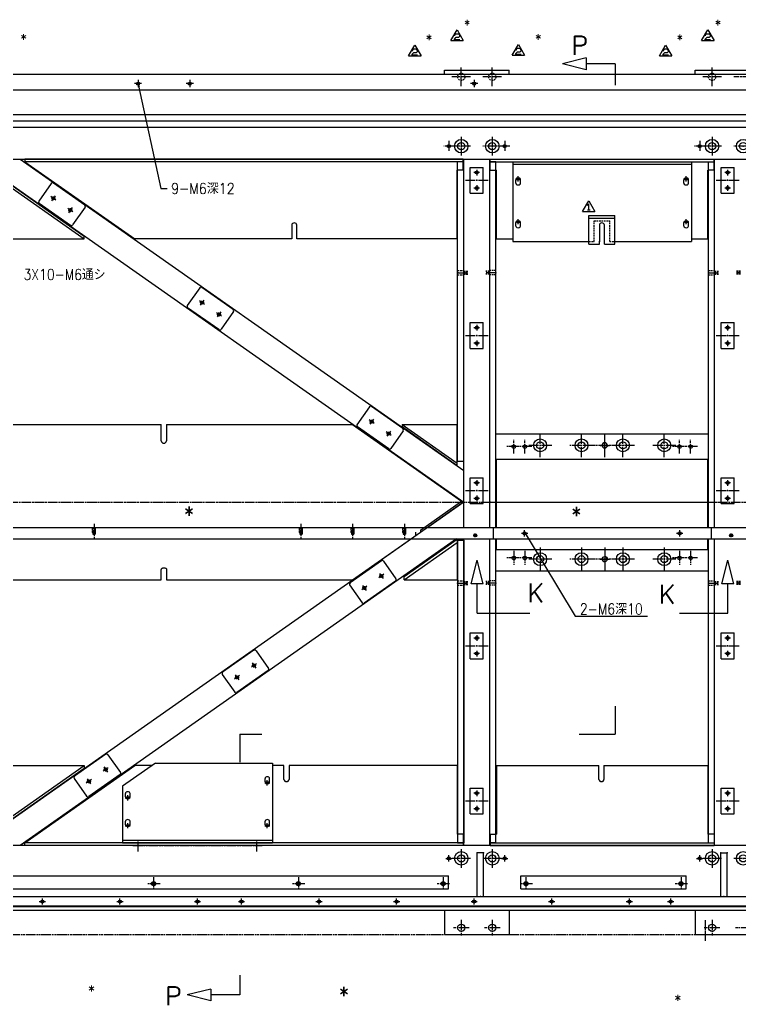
# Model space of a CAD drawing. Header units: inches. Extents: x -3309 to 2472, y -3154 to 2252.
# Drawn here: x -1186 to 206, y 347 to 2252 of the extents above; entities that cross this region are included whole.
import ezdxf
from ezdxf.enums import TextEntityAlignment as Align

# ---------------------------------------------------------------- set-up
doc = ezdxf.new("R2010")
doc.units = ezdxf.units.IN
doc.header["$MEASUREMENT"] = 0
for name, pattern in [('CENTERLINE', [25.4, 19.05, -1.5875, 3.175, -1.5875]), ('DASHED', [4.7625, 3.175, -1.5875]), ('PHANTOM', [30.1625, 19.05, -1.5875, 3.175, -1.5875, 3.175, -1.5875]), ('SOLID', [0])]:
    doc.linetypes.add(name, pattern=pattern)
for name, color, linetype in [('0$C$L0$V_DRAWING', 7, 'SOLID'), ('0$C$L0$V_PV', 7, 'SOLID'), ('Layer11$C$L11$V_DRAWING', 52, 'SOLID'), ('Layer11$C$L11$V_PV', 52, 'SOLID'), ('Layer12$C$L12$V_PV', 52, 'SOLID'), ('Layer13$C$L13$V_PV', 52, 'SOLID'), ('Layer14$C$L14$V_PV', 52, 'SOLID'), ('Layer21$C$L21$V_DRAWING', 2, 'SOLID'), ('Layer21$C$L21$V_PV', 2, 'SOLID'), ('Layer8$C$L8$V_PV', 40, 'SOLID'), ('Layer9$C$L9$V_PV', 254, 'SOLID')]:
    doc.layers.add(name, color=color, linetype=linetype)
doc.styles.add('CADRASTD', font='txt', dxfattribs={"bigfont": 'bigfont'})
doc.dimstyles.new('DIM3', dxfattribs={"dimtxt": 0.156, "dimasz": 2, "dimexe": 0, "dimexo": 0, "dimgap": 0.078, "dimtad": 3, "dimzin": 0, "dimdsep": 46, "dimtxsty": 'CADRASTD', "dimblk": 'CADRA_ARROW22_5OPEN', "dimblk1": 'CADRA_ARROW22_5OPEN', "dimblk2": 'CADRA_ARROW22_5OPEN', "dimcen": 0.09, "dimaunit": 1, "dimadec": 17154, "dimazin": 0, "dimtfac": 1, "dimtofl": 0, "dimtmove": 0, "dimatfit": 3, "dimldrblk": 'CADRA_ARROW22_5OPEN', "dimfxl": 1, "dimtolj": 1, "dimtzin": 0, "dimarcsym": 0})

# ---------------------------------------------------------------- blocks, each defined once
blk = doc.blocks.new('TAB102_SYM002')
at = {"layer": 'Layer11$C$L11$V_DRAWING'}
for p, q in [((1.5, 2.1), (1.15, 1.75)), ((1.15, 1.75), (1.15, 1.52)), ((1.15, 0.48), (1.73, 1.06)), ((1.15, 0.24), (1.15, 0.48)), ((2.89, 0.24), (1.15, 0.24)), ((2.55, 2.1), (1.5, 2.1)), ((1.73, 1.06), (2.55, 1.06)), ((2.89, 1.75), (2.55, 2.1)), ((2.55, 1.06), (2.89, 1.41)), ((2.89, 1.41), (2.89, 1.75))]:
    blk.add_line(p, q, dxfattribs=at)
at = {"layer": 'Layer21$C$L21$V_DRAWING'}
for p, q in [((0, 0), (2, 3.46)), ((2, 3.46), (4, 0)), ((0, 0), (4, 0))]:
    blk.add_line(p, q, dxfattribs=at)
blk = doc.blocks.new('TAB102_SYM001')
at = {"layer": 'Layer11$C$L11$V_DRAWING'}
for p, q in [((1.58, 0.53), (2.46, 0.53)), ((2.08, 0.53), (2.08, 2.53))]:
    blk.add_line(p, q, dxfattribs=at)
at = {"layer": 'Layer21$C$L21$V_DRAWING'}
for p, q in [((0, 0), (2, 3.46)), ((2, 3.46), (4, 0)), ((0, 0), (4, 0)), ((1.49, 1.93), (2.08, 2.53))]:
    blk.add_line(p, q, dxfattribs=at)
blk = doc.blocks.new('BLOCK18')
at = {"layer": '0$C$L0$V_DRAWING'}
for p in [(0, 0), (1, 0)]:
    blk.add_point(p, dxfattribs=at)
at = {"layer": 'Layer12$C$L12$V_PV', "linetype": 'DASHED'}
for p, q in [((0, 4), (12, 4)), ((12, 3), (19.6, 3)), ((12, 2.4), (19.6, 2.4)), ((0, -4), (12, -4)), ((12, -2.4), (19.6, -2.4)), ((12, -3), (19.6, -3))]:
    blk.add_line(p, q, dxfattribs=at)
at = {"layer": 'Layer13$C$L13$V_PV', "linetype": 'CENTERLINE'}
blk.add_line((0, 0), (19.6, 0), dxfattribs=at)
blk = doc.blocks.new('BLOCK17')
at = {"layer": '0$C$L0$V_DRAWING'}
for p in [(0, 0), (1, 0)]:
    blk.add_point(p, dxfattribs=at)
at = {"layer": 'Layer12$C$L12$V_PV', "linetype": 'DASHED'}
for p, q in [((-1045, 446.9), (-1037.4, 446.9)), ((-1045, 446.3), (-1037.4, 446.3)), ((-1045, 441.5), (-1037.4, 441.5)), ((-1045, 440.9), (-1037.4, 440.9)), ((-995, 446.9), (-1002.6, 446.9)), ((-995, 446.3), (-1002.6, 446.3)), ((-995, 441.5), (-1002.6, 441.5)), ((-995, 440.9), (-1002.6, 440.9)), ((485, 446.9), (477.4, 446.9)), ((485, 446.3), (477.4, 446.3)), ((485, 441.5), (477.4, 441.5)), ((485, 440.9), (477.4, 440.9)), ((-1045, -153.1), (-1037.4, -153.1)), ((-1045, -153.7), (-1037.4, -153.7)), ((-1045, -158.5), (-1037.4, -158.5)), ((-1045, -159.1), (-1037.4, -159.1)), ((-995, -153.1), (-1002.6, -153.1)), ((-995, -153.7), (-1002.6, -153.7)), ((-995, -158.5), (-1002.6, -158.5)), ((-995, -159.1), (-1002.6, -159.1)), ((485, -153.1), (477.4, -153.1)), ((485, -153.7), (477.4, -153.7)), ((485, -158.5), (477.4, -158.5)), ((485, -159.1), (477.4, -159.1))]:
    blk.add_line(p, q, dxfattribs=at)
at = {"layer": 'Layer13$C$L13$V_PV', "linetype": 'CENTERLINE'}
for p, q in [((-1045, 443.9), (-1037.4, 443.9)), ((-995, 443.9), (-1002.6, 443.9)), ((485, 443.9), (477.4, 443.9)), ((-1045, -156.1), (-1037.4, -156.1)), ((-995, -156.1), (-1002.6, -156.1)), ((485, -156.1), (477.4, -156.1))]:
    blk.add_line(p, q, dxfattribs=at)
at = {"layer": '0$C$L0$V_DRAWING'}
for p in [(-62, 443.9), (-62, -156.1)]:
    blk.add_blockref('BLOCK18', p, dxfattribs=at)
at = {"layer": '0$C$L0$V_DRAWING', "rotation": 180.0000000000004}
for p in [(12, 443.9), (12, -156.1)]:
    blk.add_blockref('BLOCK18', p, dxfattribs=at)
at = {"layer": '0$C$L0$V_DRAWING', "yscale": -1}
for p in [(423, 443.9), (423, -156.1)]:
    blk.add_blockref('BLOCK18', p, dxfattribs=at)
blk = doc.blocks.new('BLOCK23')
at = {"layer": '0$C$L0$V_DRAWING'}
blk.add_point((0, 0), dxfattribs=at)
blk.add_point((0, 0), dxfattribs=at)
blk.add_point((0, 0), dxfattribs=at)
blk.add_point((0, 0), dxfattribs=at)
blk.add_point((0, 0), dxfattribs=at)
blk.add_point((0, 0), dxfattribs=at)
at = {"layer": 'Layer12$C$L12$V_PV', "color": 52, "linetype": 'DASHED'}
for p, q in [((-3, -9.5), (-3, 0)), ((-2.4, 0), (-2.4, -12.4)), ((2.4, 0), (2.4, -12.4)), ((3, -9.5), (3, 0)), ((-3, -9.5), (3, -9.5)), ((-3, -9.5), (-2.5, -10)), ((2.5, -10), (-2.5, -10)), ((-2.4, -12.4), (0, -13.6)), ((2.4, -12.4), (-2.4, -12.4)), ((0, -13.6), (2.4, -12.4)), ((2.5, -10), (3, -9.5))]:
    blk.add_line(p, q, dxfattribs=at)
at = {"layer": 'Layer13$C$L13$V_PV', "color": 52, "linetype": 'CENTERLINE'}
blk.add_line((0, 7.2), (0, -21.2), dxfattribs=at)
blk = doc.blocks.new('BLOCK31')
at = {"layer": '0$C$L0$V_DRAWING'}
blk.add_point((0, 0), dxfattribs=at)
blk.add_point((0, 0), dxfattribs=at)
blk.add_point((0, 0), dxfattribs=at)
blk.add_point((0, 0), dxfattribs=at)
at = {"layer": 'Layer11$C$L11$V_DRAWING', "color": 52}
blk.add_circle((0, 0), 3, dxfattribs=at)
at = {"layer": 'Layer13$C$L13$V_PV', "color": 52, "linetype": 'CENTERLINE'}
for p, q in [((-3.6, 0), (3.6, 0)), ((0, -3.6), (0, 3.6))]:
    blk.add_line(p, q, dxfattribs=at)
at = {"layer": 'Layer21$C$L21$V_DRAWING'}
blk.add_circle((0, 0), 2.46, dxfattribs=at)
blk = doc.blocks.new('BLOCK51')
at = {"layer": '0$C$L0$V_DRAWING'}
blk.add_point((0, 0), dxfattribs=at)
blk.add_point((0, 0), dxfattribs=at)
blk.add_point((0, 0), dxfattribs=at)
blk.add_point((0, 0), dxfattribs=at)
blk.add_point((0, 0), dxfattribs=at)
at = {"layer": 'Layer13$C$L13$V_PV', "color": 52, "linetype": 'CENTERLINE'}
for p, q in [((6, 0), (-6, 0)), ((0, 6), (0, -6)), ((46, 0), (34, 0)), ((40, 6), (40, -6))]:
    blk.add_line(p, q, dxfattribs=at)
at = {"layer": 'Layer21$C$L21$V_DRAWING'}
for p, q in [((-20, 21), (-20, -21)), ((57, 24), (-17, 24)), ((60, 21), (60, -21)), ((57, -24), (-17, -24))]:
    blk.add_line(p, q, dxfattribs=at)
for centre, start, end in [((-17, 21), 90, 180), ((57, 21), 0, 90), ((-17, -21), 180, 269.9999), ((57, -21), 269.9999, 360)]:
    blk.add_arc(centre, 3, start, end, dxfattribs=at)
blk = doc.blocks.new('BLOCK50')
at = {"layer": '0$C$L0$V_DRAWING'}
for p, xscale, yscale, zscale, rotation in [((1021.4, -239.7), 0.99999996540885, 0.99999996540885, 0.99999996540885, 324.9266935324707), ((1308.6, -441.4), 0.99999996540885, 0.99999996540885, 0.99999996540885, 324.9266935324707), ((1636.8, -671.8), 0.99999996540885, 0.99999996540885, 0.99999996540885, 324.9266935324707), ((1622.6, -993.1), 0.9999999705966842, 0.9999999705966842, 0.9999999705966842, 35.07331877724092), ((1376.3, -1166.1), 0.9999999705966842, 0.9999999705966842, 0.9999999705966842, 35.07331877724092), ((1089.8, -1367.2), 0.9999999705966842, 0.9999999705966842, 0.9999999705966842, 35.07331877724092)]:
    blk.add_blockref('BLOCK51', p, dxfattribs=dict(at, xscale=xscale, yscale=yscale, zscale=zscale, rotation=rotation))
blk = doc.blocks.new('BLOCK53')
at = {"layer": '0$C$L0$V_DRAWING'}
blk.add_point((0, 0), dxfattribs=at)
blk.add_point((0, 0), dxfattribs=at)
blk.add_point((0, 0), dxfattribs=at)
blk.add_point((0, 0), dxfattribs=at)
at = {"layer": 'Layer11$C$L11$V_DRAWING', "color": 52}
blk.add_circle((0, 0), 3, dxfattribs=at)
at = {"layer": 'Layer13$C$L13$V_PV', "color": 52, "linetype": 'CENTERLINE'}
for p, q in [((-3.6, 0), (3.6, 0)), ((0, -3.6), (0, 3.6))]:
    blk.add_line(p, q, dxfattribs=at)
at = {"layer": 'Layer21$C$L21$V_DRAWING'}
blk.add_circle((0, 0), 2.46, dxfattribs=at)
blk = doc.blocks.new('BLOCK52')
at = {"layer": '0$C$L0$V_DRAWING'}
for p in [(1021.4, -239.7), (1054.1, -262.7), (1308.6, -441.4), (1341.4, -464.4), (1636.8, -671.8), (1669.5, -694.8), (1655.3, -970.1), (1622.6, -993.1), (1409, -1143.1), (1376.3, -1166.1), (1122.5, -1344.2), (1089.8, -1367.2)]:
    blk.add_blockref('BLOCK53', p, dxfattribs=at)
blk = doc.blocks.new('BLOCK66')
at = {"layer": '0$C$L0$V_DRAWING', "color": 2}
blk.add_point((-273, 504.2), dxfattribs=at)
blk.add_point((-273, 504.2), dxfattribs=at)
at = {"layer": '0$C$L0$V_DRAWING'}
blk.add_point((-473, 0), dxfattribs=at)
at = {"layer": 'Layer11$C$L11$V_DRAWING', "color": 52}
for centre, ratio in [((-430, 625.3), 0.828308), ((-105, 625.3), 0.828308), ((-430, 542.4), 0.828308), ((-105, 542.4), 0.828308), ((-915, -542.4), 0.828349), ((-1185, -571.4), 0.828349), ((-1185, -625.3), 0.828328), ((-915, -625.3), 0.828328)]:
    blk.add_ellipse(centre, major_axis=(3, 0), ratio=ratio, dxfattribs=at)
at = {"layer": 'Layer12$C$L12$V_PV', "color": 52, "linetype": 'DASHED'}
for p, q in [((-283, 504.2), (-283, 544.2)), ((-283, 544.2), (-253, 544.2)), ((-253, 504.2), (-253, 544.2)), ((-293, 504.2), (-283, 504.2)), ((-253, 504.2), (-243, 504.2))]:
    blk.add_line(p, q, dxfattribs=at)
at = {"layer": 'Layer13$C$L13$V_PV', "color": 52, "linetype": 'CENTERLINE'}
for p, q in [((-430, 620.3), (-430, 630.3)), ((-105, 620.3), (-105, 630.3)), ((-435, 625.3), (-425, 625.3)), ((-110, 625.3), (-100, 625.3)), ((-435, 542.4), (-425, 542.4)), ((-430, 537.4), (-430, 547.4)), ((-110, 542.4), (-100, 542.4)), ((-105, 537.4), (-105, 547.4)), ((-484, 0), (-51, 0)), ((-920, -542.4), (-910, -542.4)), ((-915, -547.4), (-915, -537.4)), ((-1190, -571.4), (-1180, -571.4)), ((-1185, -576.4), (-1185, -566.4)), ((-1190, -625.3), (-1180, -625.3)), ((-1185, -630.3), (-1185, -620.3)), ((-920, -625.3), (-910, -625.3)), ((-915, -630.3), (-915, -620.3))]:
    blk.add_line(p, q, dxfattribs=at)
at = {"layer": 'Layer21$C$L21$V_DRAWING'}
for p, q in [((-1479, 661.6), (-1269.2, 514.3)), ((-1479, 656.5), (-1269.2, 509.2)), ((-1384.1, 663.5), (-1384.1, 658.5)), ((-536, 663.5), (-1384.1, 663.5)), ((-1384.1, 658.5), (-1171.5, 509.2)), ((-536, 658.5), (-1384.1, 658.5)), ((-535, 658.5), (-547, 658.5)), ((-547, 78.5), (-547, 658.5)), ((-536, 641.9), (-536, 663.5)), ((-535, 78.5), (-535, 658.5)), ((-485, -49), (-485, 658.5)), ((-473, 658.5), (-485, 658.5)), ((-484, 641.9), (-484, 663.5)), ((-484, 663.5), (-51, 663.5)), ((-484, 658.5), (-51, 658.5)), ((-473, -49), (-473, 658.5)), ((-440, 658.5), (-95, 658.5)), ((-440, 658.5), (-440, 504.2)), ((-440, 653.4), (-95, 653.4)), ((-95, 658.5), (-95, 504.2)), ((-62, 658.5), (-50, 658.5)), ((-62, -49), (-62, 658.5)), ((-51, 641.9), (-51, 663.5)), ((-50, -49), (-50, 658.5)), ((-536, 641.9), (-548, 641.9)), ((-548, 509.2), (-548, 641.9)), ((-484, 641.9), (-472, 641.9)), ((-472, 509.2), (-472, 641.9)), ((-51, 641.9), (-63, 641.9)), ((-63, 509.2), (-63, 641.9)), ((-434.5, 616.8), (-434.5, 623.7)), ((-425.5, 616.8), (-425.5, 623.7)), ((-109.5, 616.8), (-109.5, 623.7)), ((-100.5, 616.8), (-100.5, 623.7)), ((-434.5, 533.9), (-434.5, 540.8)), ((-425.5, 533.9), (-425.5, 540.8)), ((-109.5, 533.9), (-109.5, 540.8)), ((-100.5, 533.9), (-100.5, 540.8)), ((-1479, 509.2), (-1269.2, 509.2)), ((-1269.2, 509.2), (-1269.2, 514.3)), ((-867.9, 509.2), (-1171.5, 509.2)), ((-548, 509.2), (-857.9, 509.2)), ((-472, 509.2), (-440, 509.2)), ((-95, 509.2), (-63, 509.2)), ((-1479, 150.1), (-1120.2, 150.1)), ((-1110.2, 150.1), (-750.5, 150.1)), ((-750.5, 150.1), (-539.5, 1.9)), ((-654.5, 150.1), (-654.5, 146.2)), ((-654.5, 150.1), (-547, 150.1)), ((-654.5, 150.1), (-548, 75.3)), ((-654.5, 146.2), (-548, 71.4)), ((-548, 71.4), (-548, 150.1)), ((-473, 132.5), (-62, 132.5)), ((-535, 78.5), (-547, 78.5)), ((-472, -49), (-472, 83.5)), ((-472, 83.5), (-63, 83.5)), ((-63, -49), (-63, 83.5)), ((-619.1, -53.9), (-539.5, 1.9)), ((-539.5, -1.9), (-539.5, 1.9)), ((-619.1, -57.8), (-539.5, -1.9)), ((-619.1, -53.9), (-619.1, -57.8)), ((-750.4, -150), (-619.1, -57.8)), ((-650.5, -143.4), (-548, -71.4)), ((-628.6, -57.8), (-628.6, -64.5)), ((-548, -71.4), (-548, -150.1)), ((-547, -73.5), (-535, -73.5)), ((-547, -73.5), (-547, -658.5)), ((-535, -73.5), (-535, -658.5)), ((-485, -658.5), (-485, -72.2)), ((-473, -658.5), (-473, -72.2)), ((-472, -91.2), (-472, -72.2)), ((-63, -91.2), (-63, -72.2)), ((-62, -658.5), (-62, -72.2)), ((-50, -658.5), (-50, -72.2)), ((-650.5, -150.1), (-548, -78.1)), ((-472, -91.2), (-63, -91.2)), ((-473, -132.5), (-62, -132.5)), ((-1479, -150), (-1120, -150)), ((-1110, -150), (-750.4, -150)), ((-650.5, -150.1), (-650.5, -143.4)), ((-650.5, -150.1), (-548, -150.1)), ((-1479, -656.5), (-1269.2, -509.2)), ((-1479, -509.2), (-1269.2, -509.2)), ((-1479, -661.6), (-1269.2, -514.3)), ((-1384.1, -658.5), (-1171.5, -509.2)), ((-1269.2, -509.2), (-1269.2, -514.3)), ((-1131.3, -504.2), (-1195, -548.9)), ((-1138.5, -509.2), (-1171.5, -509.2)), ((-1131.3, -504.2), (-905, -504.2)), ((-905, -504.2), (-905, -658.5)), ((-883, -509.2), (-905, -509.2)), ((-548, -509.2), (-873, -509.2)), ((-548, -509.2), (-548, -641.9)), ((-472, -509.2), (-472, -641.9)), ((-472, -509.2), (-274, -509.2)), ((-264, -509.2), (-63, -509.2)), ((-63, -509.2), (-63, -641.9)), ((-1195, -548.9), (-1195, -658.5)), ((-919.5, -540.8), (-919.5, -533.9)), ((-910.5, -540.8), (-910.5, -533.9)), ((-1189.5, -569.8), (-1189.5, -562.9)), ((-1180.5, -569.8), (-1180.5, -562.9)), ((-1189.5, -623.7), (-1189.5, -616.8)), ((-1180.5, -623.7), (-1180.5, -616.8)), ((-919.5, -623.7), (-919.5, -616.8)), ((-910.5, -623.7), (-910.5, -616.8)), ((-536, -641.9), (-548, -641.9)), ((-536, -641.9), (-536, -663.5)), ((-484, -641.9), (-472, -641.9)), ((-484, -641.9), (-484, -663.5)), ((-51, -641.9), (-63, -641.9)), ((-51, -641.9), (-51, -663.5)), ((-1384.1, -663.5), (-1384.1, -658.5)), ((-536, -658.5), (-1384.1, -658.5)), ((-536, -663.5), (-1384.1, -663.5)), ((-1195, -653.4), (-905, -653.4)), ((-1195, -658.5), (-905, -658.5)), ((-547, -658.5), (-535, -658.5)), ((-473, -658.5), (-485, -658.5)), ((-484, -658.5), (-51, -658.5)), ((-484, -663.5), (-51, -663.5)), ((-62, -658.5), (-50, -658.5))]:
    blk.add_line(p, q, dxfattribs=at)
at = {"layer": 'Layer21$C$L21$V_DRAWING', "color": 2}
for p, q in [((-293, 499.2), (-293, 554.2)), ((-293, 554.2), (-243, 554.2)), ((-243, 499.2), (-243, 554.2)), ((-293, 549.2), (-243, 549.2)), ((-440, 504.2), (-293, 504.2)), ((-293, 499.2), (-273, 499.2)), ((-273, 499.2), (-273, 504.2)), ((-263, 499.2), (-263, 504.2)), ((-263, 499.2), (-243, 499.2)), ((-243, 504.2), (-95, 504.2))]:
    blk.add_line(p, q, dxfattribs=at)
at = {"layer": 'Layer21$C$L21$V_DRAWING'}
for centre, start_param, end_param in [((-430, 623.7), 0, 3.141592), ((-430, 616.8), 3.141592, 6.283185), ((-105, 623.7), 0, 3.141592), ((-105, 616.8), 3.141592, 6.283185), ((-430, 540.8), 0, 3.141592), ((-430, 533.9), 3.141592, 6.283185), ((-105, 540.8), 0, 3.141592), ((-105, 533.9), 3.141592, 6.283185), ((-915, -533.9), 0, 3.141592), ((-915, -540.8), 3.141592, 6.283185), ((-1185, -562.9), 0, 3.141592), ((-1185, -569.8), 3.141592, 6.283185), ((-1185, -616.8), 0, 3.141592), ((-1185, -623.7), 3.141592, 6.283185), ((-915, -616.8), 0, 3.141592), ((-915, -623.7), 3.141592, 6.283185)]:
    blk.add_ellipse(centre, major_axis=(4.5, 0), ratio=0.706665, start_param=start_param, end_param=end_param, dxfattribs=at)
for centre, ratio in [((-430, 625.3), 0.828832), ((-105, 625.3), 0.828834), ((-430, 542.4), 0.828832), ((-105, 542.4), 0.828834), ((-915, -542.4), 0.828842), ((-1185, -571.4), 0.828865), ((-1185, -625.3), 0.828842), ((-915, -625.3), 0.828822)]:
    blk.add_ellipse(centre, major_axis=(2.6, 0), ratio=ratio, dxfattribs=at)
blk = doc.blocks.new('CADRA_PFIG_SECTION_ARROW')
at = {"linetype": 'SOLID'}
blk.add_line((0, 0), (0.37, 0), dxfattribs=at)
blk = doc.blocks.new('CADRA_PFIG_SECTION_ARROWHEAD')
at = {"linetype": 'SOLID'}
for p, q in [((0, 0.075), (0.3, 0)), ((0, -0.075), (0, 0.075)), ((0, -0.075), (0.3, 0))]:
    blk.add_line(p, q, dxfattribs=at)
blk = doc.blocks.new('BLOCK70')
at = {"layer": '0$C$L0$V_DRAWING'}
for p in [(-6, 85), (6, 85), (0, 0), (0, 0), (0, 0), (0, 0), (0, 0), (0, 0)]:
    blk.add_point(p, dxfattribs=at)
at = {"layer": 'Layer21$C$L21$V_DRAWING'}
for p, q in [((-6, 0), (-6, 85)), ((-6, 85), (6, 85)), ((6, 0), (6, 85))]:
    blk.add_line(p, q, dxfattribs=at)
blk = doc.blocks.new('BLOCK72')
at = {"layer": '0$C$L0$V_DRAWING'}
blk.add_point((0, 0), dxfattribs=at)
blk.add_point((0, 0), dxfattribs=at)
blk.add_point((0, 0), dxfattribs=at)
blk.add_point((0, 0), dxfattribs=at)
blk.add_point((0, 0), dxfattribs=at)
blk.add_point((0, 0), dxfattribs=at)
blk.add_point((0, 0), dxfattribs=at)
blk.add_point((0, 0), dxfattribs=at)
blk.add_point((0, 0), dxfattribs=at)
blk.add_point((0, 0), dxfattribs=at)
blk.add_point((0, 0), dxfattribs=at)
blk.add_point((0, 0), dxfattribs=at)
blk.add_point((0, 0), dxfattribs=at)
blk.add_point((0, 0), dxfattribs=at)
at = {"layer": 'Layer11$C$L11$V_DRAWING', "color": 52}
blk.add_circle((0, 0), 3, dxfattribs=at)
at = {"layer": 'Layer13$C$L13$V_PV', "color": 52, "linetype": 'CENTERLINE'}
for p, q in [((-6, 0), (6, 0)), ((0, -6), (0, 6))]:
    blk.add_line(p, q, dxfattribs=at)
at = {"layer": 'Layer21$C$L21$V_DRAWING'}
blk.add_circle((0, 0), 2.46, dxfattribs=at)
blk = doc.blocks.new('BLOCK75')
at = {"layer": '0$C$L0$V_DRAWING'}
blk.add_point((0, 0), dxfattribs=at)
blk.add_point((0, 0), dxfattribs=at)
blk.add_point((0, 0), dxfattribs=at)
blk.add_point((0, 0), dxfattribs=at)
blk.add_point((0, 0), dxfattribs=at)
blk.add_point((0, 0), dxfattribs=at)
blk.add_point((0, 0), dxfattribs=at)
blk.add_point((0, 0), dxfattribs=at)
blk.add_point((0, 0), dxfattribs=at)
blk.add_point((0, 0), dxfattribs=at)
blk.add_point((0, 0), dxfattribs=at)
blk.add_point((0, 0), dxfattribs=at)
blk.add_point((0, 0), dxfattribs=at)
blk.add_point((0, 0), dxfattribs=at)
at = {"layer": 'Layer11$C$L11$V_DRAWING', "color": 52}
for p, q in [((-5, 0), (5, 0)), ((0, 5), (0, -5))]:
    blk.add_line(p, q, dxfattribs=at)
for start, end in [(0, 90), (180, 270.0001)]:
    blk.add_arc((0, 0), 5, start, end, dxfattribs=at)
at = {"layer": 'Layer13$C$L13$V_PV', "color": 52, "linetype": 'CENTERLINE'}
for p, q in [((-9, 0), (9, 0)), ((0, 9), (0, -9))]:
    blk.add_line(p, q, dxfattribs=at)
at = {"layer": 'Layer21$C$L21$V_DRAWING'}
blk.add_circle((0, 0), 5, dxfattribs=at)
blk = doc.blocks.new('BLOCK76')
at = {"layer": '0$C$L0$V_DRAWING'}
blk.add_point((0, 0), dxfattribs=at)
blk.add_point((0, 0), dxfattribs=at)
blk.add_point((0, 0), dxfattribs=at)
blk.add_point((0, 0), dxfattribs=at)
blk.add_point((0, 0), dxfattribs=at)
blk.add_point((0, 0), dxfattribs=at)
blk.add_point((0, 0), dxfattribs=at)
blk.add_point((0, 0), dxfattribs=at)
at = {"layer": 'Layer11$C$L11$V_DRAWING', "color": 52}
blk.add_circle((0, 0), 4, dxfattribs=at)
at = {"layer": 'Layer13$C$L13$V_PV', "color": 52, "linetype": 'CENTERLINE'}
for p, q in [((12.5, 0), (-12.5, 0)), ((0, 12.5), (0, -12.5))]:
    blk.add_line(p, q, dxfattribs=at)
at = {"layer": 'Layer21$C$L21$V_DRAWING'}
blk.add_circle((0, 0), 3.4, dxfattribs=at)
blk = doc.blocks.new('BLOCK77')
at = {"layer": '0$C$L0$V_DRAWING'}
blk.add_point((0, 0), dxfattribs=at)
blk.add_point((0, 0), dxfattribs=at)
blk.add_point((0, 0), dxfattribs=at)
blk.add_point((0, 0), dxfattribs=at)
blk.add_point((0, 0), dxfattribs=at)
blk.add_point((0, 0), dxfattribs=at)
at = {"layer": 'Layer21$C$L21$V_DRAWING'}
for radius in [13, 7]:
    blk.add_circle((0, 0), radius, dxfattribs=at)
blk = doc.blocks.new('BLOCK78')
at = {"layer": '0$C$L0$V_DRAWING'}
blk.add_point((0, 0), dxfattribs=at)
blk.add_point((0, 0), dxfattribs=at)
blk.add_point((0, 0), dxfattribs=at)
blk.add_point((0, 0), dxfattribs=at)
blk.add_point((0, 0), dxfattribs=at)
blk.add_point((0, 0), dxfattribs=at)
at = {"layer": 'Layer11$C$L11$V_DRAWING', "color": 52}
for centre in [(0, 15), (0, -15)]:
    blk.add_circle(centre, 3, dxfattribs=at)
at = {"layer": 'Layer13$C$L13$V_PV', "color": 52, "linetype": 'CENTERLINE'}
for p, q in [((0, 20.5), (0, 9.5)), ((5.5, 15), (-5.5, 15)), ((5.5, -15), (-5.5, -15)), ((0, -9.5), (0, -20.5))]:
    blk.add_line(p, q, dxfattribs=at)
at = {"layer": 'Layer21$C$L21$V_DRAWING'}
for centre in [(0, 15), (0, -15)]:
    blk.add_circle(centre, 2.4, dxfattribs=at)
blk = doc.blocks.new('BLOCK71')
at = {"layer": '0$C$L0$V_DRAWING'}
blk.add_point((0, 0), dxfattribs=at)
blk.add_point((0, 0), dxfattribs=at)
blk.add_point((0, 0), dxfattribs=at)
blk.add_point((0, 0), dxfattribs=at)
blk.add_point((0, 0), dxfattribs=at)
blk.add_point((0, 0), dxfattribs=at)
at = {"layer": 'Layer11$C$L11$V_DRAWING', "color": 52}
blk.add_circle((0, 0), 3, dxfattribs=at)
at = {"layer": 'Layer13$C$L13$V_PV', "color": 52, "linetype": 'CENTERLINE'}
for p, q in [((7, 0), (-7, 0)), ((0, 7), (0, -7))]:
    blk.add_line(p, q, dxfattribs=at)
at = {"layer": 'Layer21$C$L21$V_DRAWING'}
blk.add_circle((0, 0), 2.4, dxfattribs=at)
blk = doc.blocks.new('CADRA_ARROW22_5OPEN')
at = {"layer": 'Layer9$C$L9$V_PV', "color": 7}
for q in [(-0.99, 0), (-0.98, 0.2), (-0.98, -0.2)]:
    blk.add_line((0, 0), q, dxfattribs=at)

msp = doc.modelspace()

# ---------------------------------------------------------------- linework, layer by layer
at = {"layer": '0$C$L0$V_PV', "color": 2}
for p, q in [((-659.7, 1854.9), (-659.7, 1828.3)), ((-649.7, 1828.3), (-649.7, 1854.9)), ((-64.8, 1854.9), (-64.8, 1823.3)), ((-54.8, 1823.3), (-54.8, 1854.9)), ((-912, 1437.7), (-912, 1469.2)), ((-902, 1469.2), (-902, 1437.7)), ((-911.8, 1169.1), (-911.8, 1189.1)), ((-901.8, 1189.1), (-901.8, 1169.1)), ((-674.8, 783.3), (-674.8, 809.9)), ((-664.8, 809.9), (-664.8, 783.3)), ((-65.8, 783.3), (-65.8, 809.9)), ((-55.8, 809.9), (-55.8, 783.3))]:
    msp.add_line(p, q, dxfattribs=at)
for points in [[(-911.8, 1189.1), (-911.7, 1189.7), (-911.4, 1190.4), (-910.9, 1190.9), (-910.3, 1191.4), (-909.5, 1191.9), (-908.7, 1192.2), (-907.7, 1192.4), (-906.8, 1192.4)], [(-906.8, 1192.4), (-905.8, 1192.4), (-904.8, 1192.2), (-904, 1191.9), (-903.2, 1191.4), (-902.6, 1190.9), (-902.1, 1190.4), (-901.9, 1189.7), (-901.8, 1189.1)]]:
    msp.add_lwpolyline(points, dxfattribs=at)
for centre, radius, start, end in [((-655.1, 1854.5), 4.63, 85.1497, 174.1455), ((-654.3, 1854.5), 4.63, 5.8545, 94.8503), ((-60.2, 1854.5), 4.63, 85.1497, 174.1455), ((-59.4, 1854.5), 4.63, 5.8545, 94.8503), ((-907.2, 1438), 4.78, 183.0723, 272.7727), ((-906.8, 1438), 4.78, 267.2273, 356.9277), ((-670.2, 783.7), 4.63, 185.8555, 274.8483), ((-669.4, 783.7), 4.63, 265.151, 354.1444), ((-61.1, 783.7), 4.63, 185.8547, 274.8492), ((-60.4, 783.7), 4.63, 265.1508, 354.1453)]:
    msp.add_arc(centre, radius, start, end, dxfattribs=at)
at = {"layer": 'Layer11$C$L11$V_PV'}
for p, q in [((-912.5, 1925.7), (-900.6, 1925.7)), ((-111.5, 1099.2), (28.3, 1099.2)), ((-956.8, 651.1), (-956.8, 655.6))]:
    msp.add_line(p, q, dxfattribs=at)
for centre in [(-355.8, 2007.6), (-247.8, 2007.6), (129.2, 2007.6)]:
    msp.add_circle(centre, 3, dxfattribs=at)
at = {"layer": 'Layer12$C$L12$V_PV', "linetype": 'DASHED'}
for centre in [(-331.8, 2141.6), (-271.8, 2141.6), (153.2, 2141.6)]:
    msp.add_circle(centre, 7, dxfattribs=at)
at = {"layer": 'Layer13$C$L13$V_PV', "linetype": 'CENTERLINE'}
for p, q in [((-331.8, 2123.6), (-331.8, 2159.6)), ((-271.8, 2123.6), (-271.8, 2159.6)), ((153.2, 2123.6), (153.2, 2159.6)), ((-313.8, 2141.6), (-349.8, 2141.6)), ((-253.8, 2141.6), (-289.8, 2141.6)), ((171.2, 2141.6), (135.2, 2141.6)), ((231.2, 2141.6), (195.2, 2141.6)), ((-331.8, 2025.6), (-331.8, 1989.6)), ((-271.8, 2025.6), (-271.8, 1989.6)), ((153.2, 2025.6), (153.2, 1989.6)), ((-313.8, 2007.6), (-365.8, 2007.6)), ((-355.8, 2017.6), (-355.8, 1997.6)), ((-237.8, 2007.6), (-289.8, 2007.6)), ((-247.8, 2017.6), (-247.8, 1997.6)), ((171.2, 2007.6), (119.2, 2007.6)), ((129.2, 2017.6), (129.2, 1997.6)), ((247.2, 2007.6), (195.2, 2007.6)), ((-323.9, 1941.6), (-279.6, 1941.6)), ((161.1, 1941.6), (205.4, 1941.6)), ((-323.9, 1641.6), (-279.6, 1641.6)), ((161.1, 1641.6), (205.4, 1641.6)), ((-179.3, 1406.6), (-179.3, 1451.6)), ((-99.3, 1406.6), (-99.3, 1451.6)), ((-54.3, 1406.6), (-54.3, 1451.6)), ((-19.3, 1406.6), (-19.3, 1451.6)), ((60.7, 1406.6), (60.7, 1451.6)), ((-230.3, 1413.1), (-230.3, 1440.1)), ((-208.8, 1413.1), (-208.8, 1440.1)), ((90.2, 1413.1), (90.2, 1440.1)), ((111.7, 1413.1), (111.7, 1440.1)), ((-195.3, 1426.6), (-243.8, 1426.6)), ((-156.8, 1429.1), (-201.8, 1429.1)), ((3.2, 1429.1), (-121.8, 1429.1)), ((83.2, 1429.1), (38.2, 1429.1)), ((125.2, 1426.6), (76.7, 1426.6)), ((-323.9, 1341.6), (-279.6, 1341.6)), ((161.1, 1341.6), (205.4, 1341.6)), ((-2299.8, 1319.1), (1111.8, 1319.1)), ((-230.3, 1225.1), (-230.3, 1198.1)), ((-208.8, 1225.1), (-208.8, 1198.1)), ((-179.3, 1231.6), (-179.3, 1186.6)), ((-99.3, 1231.6), (-99.3, 1186.6)), ((-54.3, 1231.6), (-54.3, 1186.6)), ((-19.3, 1231.6), (-19.3, 1186.6)), ((60.7, 1231.6), (60.7, 1186.6)), ((90.2, 1225.1), (90.2, 1198.1)), ((111.7, 1225.1), (111.7, 1198.1)), ((-195.3, 1211.6), (-243.8, 1211.6)), ((-156.8, 1209.1), (-201.8, 1209.1)), ((3.2, 1209.1), (-121.8, 1209.1)), ((83.2, 1209.1), (38.2, 1209.1)), ((125.2, 1211.6), (76.7, 1211.6)), ((-323.9, 1041.6), (-279.6, 1041.6)), ((161.1, 1041.6), (205.4, 1041.6)), ((-323.9, 741.6), (-279.6, 741.6)), ((161.1, 741.6), (205.4, 741.6)), ((-956.8, 644), (-956.8, 665)), ((-726.8, 644), (-726.8, 665)), ((-331.8, 648.6), (-331.8, 612.6)), ((-271.8, 648.6), (-271.8, 612.6)), ((153.2, 648.6), (153.2, 612.6)), ((-313.8, 630.6), (-349.8, 630.6)), ((-253.8, 630.6), (-289.8, 630.6)), ((171.2, 630.6), (135.2, 630.6)), ((231.2, 630.6), (195.2, 630.6)), ((-316.8, 496.6), (-346.8, 496.6)), ((-331.8, 511.6), (-331.8, 481.6)), ((-256.8, 496.6), (-286.8, 496.6)), ((-271.8, 511.6), (-271.8, 481.6)), ((168.2, 496.6), (138.2, 496.6)), ((140.7, 471.4), (140.7, 510.9)), ((153.2, 511.6), (153.2, 481.6)), ((228.2, 496.6), (198.2, 496.6))]:
    msp.add_line(p, q, dxfattribs=at)
at = {"layer": 'Layer14$C$L14$V_PV', "linetype": 'PHANTOM'}
for p, q in [((-966.8, 655.6), (-716.8, 655.6)), ((-1234.3, 483.6), (-364.3, 483.6)), ((-239.3, 483.6), (120.7, 483.6))]:
    msp.add_line(p, q, dxfattribs=at)
at = {"layer": 'Layer21$C$L21$V_PV'}
for p, q in [((-364.3, 2154.6), (-239.3, 2154.6)), ((-364.3, 2146.6), (-364.3, 2154.6)), ((-239.3, 2146.6), (-239.3, 2154.6)), ((-33.9, 2166.8), (-33.9, 2125.7)), ((120.7, 2154.6), (245.7, 2154.6)), ((120.7, 2146.6), (120.7, 2154.6)), ((-2141.8, 2146.6), (1058.2, 2146.6)), ((-2091.8, 2116.6), (1008.2, 2116.6)), ((-2091.8, 2068.6), (1008.2, 2068.6)), ((-2066.8, 2056.6), (968.2, 2056.6)), ((-2066.8, 2044.6), (968.2, 2044.6)), ((-2091.8, 1982.6), (1008.2, 1982.6)), ((-1271.8, 1982.6), (-326.8, 1319.1)), ((-1184.7, 1982.6), (-326.8, 1380.2)), ((-326.8, 1270.1), (-326.8, 1982.6)), ((-276.8, 1270.1), (-276.8, 1982.6)), ((158.2, 1270.1), (158.2, 1982.6)), ((-314.3, 1916.6), (-314.3, 1966.6)), ((-314.3, 1966.6), (-289.3, 1966.6)), ((-289.3, 1916.6), (-289.3, 1966.6)), ((170.7, 1966.6), (195.7, 1966.6)), ((170.7, 1916.6), (170.7, 1966.6)), ((195.7, 1916.6), (195.7, 1966.6)), ((-314.3, 1916.6), (-289.3, 1916.6)), ((170.7, 1916.6), (195.7, 1916.6)), ((-314.3, 1666.6), (-289.3, 1666.6)), ((-314.3, 1616.6), (-314.3, 1666.6)), ((-289.3, 1616.6), (-289.3, 1666.6)), ((170.7, 1616.6), (170.7, 1666.6)), ((170.7, 1666.6), (195.7, 1666.6)), ((195.7, 1616.6), (195.7, 1666.6)), ((-314.3, 1616.6), (-289.3, 1616.6)), ((170.7, 1616.6), (195.7, 1616.6)), ((-314.3, 1316.6), (-314.3, 1366.6)), ((-314.3, 1366.6), (-289.3, 1366.6)), ((-289.3, 1316.6), (-289.3, 1366.6)), ((170.7, 1316.6), (170.7, 1366.6)), ((170.7, 1366.6), (195.7, 1366.6)), ((195.7, 1316.6), (195.7, 1366.6)), ((-326.8, 1319.1), (-396.5, 1270.1)), ((-314.3, 1316.6), (-289.3, 1316.6)), ((170.7, 1316.6), (195.7, 1316.6)), ((-2091.8, 1270.1), (1007.2, 1270.1)), ((-269.8, 1270.1), (-269.8, 1248.1)), ((151.2, 1270.1), (151.2, 1248.1)), ((-2091.8, 1248.1), (1007.2, 1248.1)), ((-427.9, 1248.1), (-1271.8, 655.6)), ((-340.9, 1248.1), (-1184.7, 655.6)), ((-326.8, 655.6), (-326.8, 1248.1)), ((-276.8, 655.6), (-276.8, 1248.1)), ((158.2, 655.6), (158.2, 1248.1)), ((-301, 1105), (-199.3, 1105)), ((90.1, 1105), (183.8, 1105)), ((-314.3, 1066.6), (-289.3, 1066.6)), ((-314.3, 1016.6), (-314.3, 1066.6)), ((-289.3, 1016.6), (-289.3, 1066.6)), ((170.7, 1066.6), (195.7, 1066.6)), ((170.7, 1016.6), (170.7, 1066.6)), ((195.7, 1016.6), (195.7, 1066.6)), ((-314.3, 1016.6), (-289.3, 1016.6)), ((170.7, 1016.6), (195.7, 1016.6)), ((-33.9, 925), (-33.9, 870.8)), ((-759.7, 870.8), (-717.5, 870.8)), ((-759.7, 870.8), (-759.7, 816.6)), ((-103.6, 870.8), (-33.9, 870.8)), ((-314.3, 716.6), (-314.3, 766.6)), ((-314.3, 766.6), (-289.3, 766.6)), ((-289.3, 716.6), (-289.3, 766.6)), ((170.7, 766.6), (195.7, 766.6)), ((170.7, 716.6), (170.7, 766.6)), ((195.7, 716.6), (195.7, 766.6)), ((-314.3, 716.6), (-289.3, 716.6)), ((170.7, 716.6), (195.7, 716.6)), ((1008.2, 655.6), (-1645.8, 655.6)), ((-1216.8, 596.6), (-356.8, 596.6)), ((-356.8, 571.6), (-356.8, 596.6)), ((-216.8, 596.6), (103.2, 596.6)), ((-216.8, 571.6), (-216.8, 596.6)), ((103.2, 571.6), (103.2, 596.6)), ((-2091.8, 556.6), (1008.2, 556.6)), ((-1216.8, 571.6), (-356.8, 571.6)), ((-216.8, 571.6), (103.2, 571.6)), ((-2091.8, 537.6), (1008.2, 537.6)), ((-2075.4, 539.1), (987.8, 539.1)), ((-2141.8, 530.6), (1058.2, 530.6)), ((-364.3, 530.6), (-364.3, 483.6)), ((-239.3, 530.6), (-239.3, 483.6)), ((120.7, 530.6), (120.7, 483.6)), ((-364.3, 483.6), (-239.3, 483.6)), ((120.7, 483.6), (245.7, 483.6)), ((-759.7, 404.5), (-759.7, 366.5))]:
    msp.add_line(p, q, dxfattribs=at)
for centre, radius in [((-355.8, 2007.6), 2.6), ((-247.8, 2007.6), 2.6), ((129.2, 2007.6), 2.6), ((-230.3, 1426.6), 3.5), ((-208.8, 1426.6), 3.5), ((-179.3, 1429.1), 12.5), ((-179.3, 1429.1), 6.75), ((-99.3, 1429.1), 12.5), ((-99.3, 1429.1), 6.75), ((-19.3, 1429.1), 12.5), ((-19.3, 1429.1), 6.75), ((60.7, 1429.1), 12.5), ((60.7, 1429.1), 6.75), ((90.2, 1426.6), 3.5), ((111.7, 1426.6), 3.5), ((-179.3, 1209.1), 12.5), ((-99.3, 1209.1), 12.5), ((-19.3, 1209.1), 12.5), ((60.7, 1209.1), 12.5), ((-230.3, 1211.6), 3.5), ((-208.8, 1211.6), 3.5), ((-179.3, 1209.1), 6.75), ((-99.3, 1209.1), 6.75), ((-19.3, 1209.1), 6.75), ((60.7, 1209.1), 6.75), ((90.2, 1211.6), 3.5), ((111.7, 1211.6), 3.5), ((-331.8, 630.6), 13), ((-331.8, 630.6), 7), ((-271.8, 630.6), 13), ((-331.8, 496.6), 7), ((-271.8, 496.6), 7), ((153.2, 496.6), 7)]:
    msp.add_circle(centre, radius, dxfattribs=at)

# ---------------------------------------------------------------- block references
at = {"layer": '0$C$L0$V_PV'}
for name, p, xscale, yscale, zscale in [('TAB102_SYM002', (-352, 2211.7), 5.999999999999999, 5.999999999999999, 5.999999999999999), ('TAB102_SYM002', (133, 2211.7), 5.999999999999999, 5.999999999999999, 5.999999999999999), ('TAB102_SYM002', (-433.6, 2182.3), 5.999999999999999, 5.999999999999999, 5.999999999999999), ('TAB102_SYM002', (-233.2, 2183.6), 5.999999999999999, 5.999999999999999, 5.999999999999999), ('TAB102_SYM002', (51.4, 2182.3), 5.999999999999999, 5.999999999999999, 5.999999999999999), ('BLOCK71', (-956.8, 2128.6), 0.9999996423720461, 0.9999996423720461, 0.9999996423720461), ('BLOCK71', (-856.8, 2128.6), 0.9999996423720461, 0.9999996423720461, 0.9999996423720461), ('BLOCK71', (-306.8, 2128.6), 0.9999996423720461, 0.9999996423720461, 0.9999996423720461), ('TAB102_SYM001', (-97.4, 1881), 5.999999999999999, 5.999999999999999, 5.999999999999999), ('BLOCK31', (-304.8, 1255.1), 0.999999821186055, 0.999999821186055, 0.999999821186055), ('BLOCK31', (190.2, 1255.1), 0.999999821186055, 0.999999821186055, 0.999999821186055)]:
    msp.add_blockref(name, p, dxfattribs=dict(at, xscale=xscale, yscale=yscale, zscale=zscale))
for name, p in [('BLOCK50', (-2141.8, 2146.6)), ('BLOCK52', (-2141.8, 2146.6)), ('BLOCK77', (-331.8, 2007.6)), ('BLOCK77', (-271.8, 2007.6)), ('BLOCK77', (153.2, 2007.6)), ('BLOCK77', (213.2, 2007.6)), ('BLOCK66', (208.2, 1319.1)), ('BLOCK78', (-301.8, 1941.6)), ('BLOCK78', (183.2, 1941.6)), ('BLOCK17', (-276.8, 1319.1)), ('BLOCK78', (-301.8, 1641.6)), ('BLOCK78', (183.2, 1641.6)), ('BLOCK78', (-301.8, 1341.6)), ('BLOCK78', (183.2, 1341.6)), ('BLOCK23', (-1041.8, 1270.1)), ('BLOCK23', (-641.8, 1270.1)), ('BLOCK23', (-541.8, 1270.1)), ('BLOCK23', (-441.8, 1270.1)), ('BLOCK72', (-209.3, 1259.1)), ('BLOCK72', (90.7, 1259.1)), ('BLOCK75', (-54.3, 1209.1)), ('BLOCK78', (-301.8, 1041.6)), ('BLOCK78', (183.2, 1041.6)), ('BLOCK78', (-301.8, 741.6)), ('BLOCK78', (183.2, 741.6)), ('BLOCK72', (-355.8, 630.6)), ('BLOCK77', (-331.8, 630.6)), ('BLOCK77', (-271.8, 630.6)), ('BLOCK72', (-247.8, 630.6)), ('BLOCK72', (129.2, 630.6)), ('BLOCK77', (153.2, 630.6)), ('BLOCK70', (176.2, 556.6)), ('BLOCK77', (213.2, 630.6)), ('BLOCK76', (-926.8, 581.6)), ('BLOCK76', (-646.8, 581.6)), ('BLOCK76', (-366.8, 581.6)), ('BLOCK76', (-206.8, 581.6)), ('BLOCK76', (93.2, 581.6)), ('BLOCK72', (-1141.8, 547.1)), ('BLOCK72', (-991.8, 547.1)), ('BLOCK72', (-841.8, 547.1)), ('BLOCK72', (-756.8, 547.1)), ('BLOCK72', (-606.8, 547.1)), ('BLOCK72', (-456.8, 547.1)), ('BLOCK72', (-306.8, 547.1)), ('BLOCK72', (-156.8, 547.1)), ('BLOCK72', (-6.8, 547.1)), ('BLOCK72', (73.2, 547.1))]:
    msp.add_blockref(name, p, dxfattribs=at)
at = {"layer": '0$C$L0$V_PV', "yscale": -1}
msp.add_blockref('BLOCK75', (-54.3, 1429.1), dxfattribs=at)
at = {"layer": '0$C$L0$V_PV', "yscale": -1, "rotation": 180.0000000000004}
msp.add_blockref('BLOCK70', (-294.8, 556.6), dxfattribs=at)
at = {"layer": 'Layer8$C$L8$V_PV', "xscale": 152.4000363350001, "yscale": 152.4000363350001, "zscale": 152.4000363350001}
for name, p, rotation in [('CADRA_PFIG_SECTION_ARROWHEAD', (-90.2, 2166.8), 180.0000000000004), ('CADRA_PFIG_SECTION_ARROW', (-33.9, 2166.8), 180.0000000000004), ('CADRA_PFIG_SECTION_ARROWHEAD', (-301, 1161.3), 90.0000000000002), ('CADRA_PFIG_SECTION_ARROWHEAD', (183.8, 1161.3), 90.0000000000002), ('CADRA_PFIG_SECTION_ARROW', (-301, 1105), 90.0000000000002), ('CADRA_PFIG_SECTION_ARROW', (183.8, 1105), 90.0000000000002), ('CADRA_PFIG_SECTION_ARROWHEAD', (-816.1, 366.5), 180.0000000000004), ('CADRA_PFIG_SECTION_ARROW', (-759.7, 366.5), 180.0000000000004)]:
    msp.add_blockref(name, p, dxfattribs=dict(at, rotation=rotation))

# ---------------------------------------------------------------- texts
at = {"layer": 'Layer8$C$L8$V_PV', "style": 'CADRASTD'}
for s, height, width, p, p2 in [('*', 19.2, 0.857143, (-327, 2232.9), (-313.8, 2232.9)), ('*', 19.2, 0.857143, (158, 2232.9), (171.2, 2232.9)), ('*', 19.2, 0.857143, (-1184.6, 2205.1), (-1171.4, 2205.1)), ('*', 19.2, 0.857143, (-400.7, 2204.4), (-387.5, 2204.4)), ('*', 19.2, 0.857143, (-189.6, 2205.1), (-176.4, 2205.1)), ('*', 19.2, 0.857143, (84.3, 2204.4), (97.5, 2204.4)), ('9-M6深12', 21, 0.676298, (-892.9, 1915.2), (-770, 1915.2)), ('3X10-M6通シ', 21, 0.676298, (-1178.2, 1749), (-1019.6, 1749)), ('*', 31.5, 0.857143, (-868.8, 1279.1), (-847.2, 1279.1)), ('*', 31.5, 0.857143, (-120, 1278.9), (-98.4, 1278.9)), ('2-M6深10', 21, 0.6763, (-102.5, 1102.2), (19.1, 1102.2)), ('*', 21, 0.857143, (-1053.9, 364), (-1039.5, 364)), ('*', 31.5, 0.857143, (-569.6, 350.7), (-548, 350.7)), ('*', 21, 0.857143, (79.5, 346), (93.9, 346))]:
    msp.add_text(s, height=height, dxfattribs=dict(at, width=width)).set_placement(p, p2, align=Align.FIT)
at = {"layer": 'Layer8$C$L8$V_PV', "char_height": 36, "attachment_point": 7, "line_spacing_factor": 0.9, "style": 'CADRASTD'}
for s, insert, width in [('P', (-119.3, 2184.4), 41.721), ('K', (-204, 1125.9), 44.961), ('K', (50.1, 1123.6), 44.961), ('P', (-904.9, 346.5), 41.721)]:
    msp.add_mtext(s, dxfattribs=dict(at, insert=insert, width=width))

# ---------------------------------------------------------------- leaders
for points in [[(-955.6, 2124.1), (-912.5, 1925.7)], [(-206.2, 1256.1), (-111.5, 1099.2)]]:
    msp.add_leader(points, dimstyle='DIM3')

doc.saveas('drawing.dxf')
